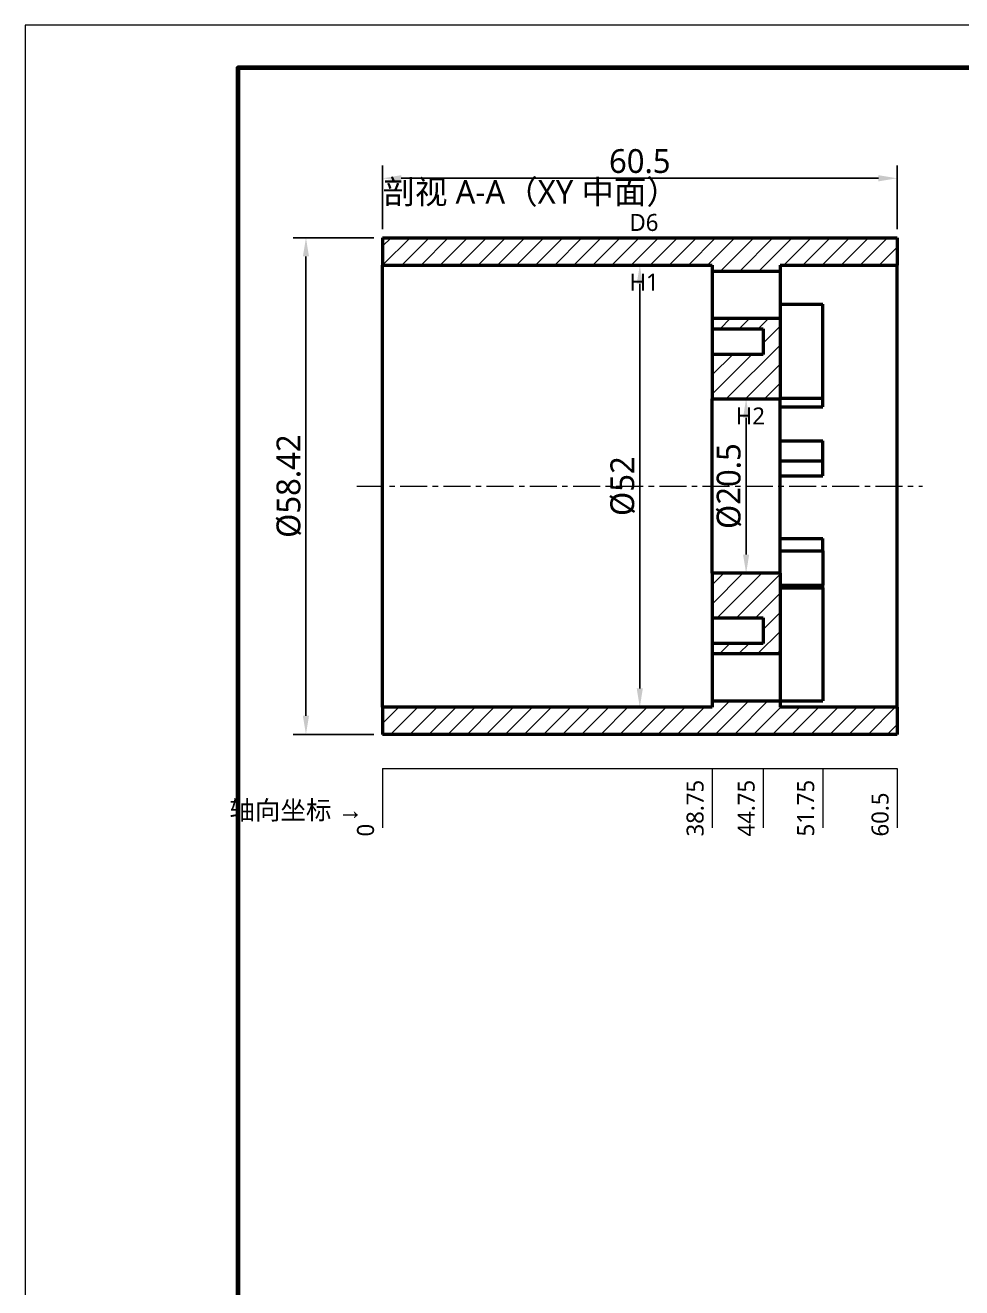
# Model space of a CAD drawing. Header units: millimetres. Extents: x 0 to 420, y 0 to 297.
# Drawn here: x 0 to 110.1, y 148.5 to 297 of the extents above; entities that cross this region are included whole.
import ezdxf

# ---------------------------------------------------------------- set-up
doc = ezdxf.new("R2010")
doc.units = ezdxf.units.MM
doc.linetypes.add('CENTER', pattern=[5.08, 3.175, -0.635, 0.635, -0.635])
for name, color, linetype, lineweight in [('CENTER', 1, 'CENTER', 18), ('DIM', 3, 'CONTINUOUS', 18), ('FRAME', 7, 'CONTINUOUS', 70), ('HATCH', 8, 'CONTINUOUS', 13), ('TEXT', 7, 'CONTINUOUS', 25), ('VISIBLE', 7, 'CONTINUOUS', 50)]:
    doc.layers.add(name, color=color, linetype=linetype, lineweight=lineweight)
doc.styles.add('CJK', font='NotoSansCJK-Regular.ttc')
doc.dimstyles.new('GB', dxfattribs={"dimtxt": 2.8, "dimasz": 2.2, "dimexe": 1.5, "dimexo": 1, "dimgap": 0.6, "dimtad": 1, "dimlfac": 100, "dimzin": 12, "dimdsep": 46, "dimtxsty": 'CJK', "dimcen": 2.5, "dimazin": 3, "dimtfac": 0.5, "dimtmove": 2, "dimatfit": 3})

msp = doc.modelspace()

# ---------------------------------------------------------------- hatches: boundary and pattern name
at = {"layer": 'HATCH'}
h = msp.add_hatch(dxfattribs=at)
h.set_pattern_fill('ANSI31', scale=0.5)
h.paths.add_polyline_path([(102.5, 272), (102.17714, 272), (101.85429, 272), (101.53143, 272), (101.20857, 272), (100.88571, 272), (100.56286, 272), (100.24, 272), (99.91714, 272), (99.59429, 272), (99.27143, 272), (98.94857, 272), (98.62571, 272), (98.30286, 272), (97.98, 272), (97.65714, 272), (97.33429, 272), (97.01143, 272), (96.68857, 272), (96.36571, 272), (96.04286, 272), (95.72, 272), (95.39714, 272), (95.07429, 272), (94.75143, 272), (94.42857, 272), (94.10571, 272), (93.78286, 272), (93.46, 272), (93.13714, 272), (92.81429, 272), (92.49143, 272), (92.16857, 272), (91.84571, 272), (91.52286, 272), (91.2, 272), (90.87714, 272), (90.55429, 272), (90.23143, 272), (89.90857, 272), (89.58571, 272), (89.26286, 272), (88.94, 272), (88.61714, 272), (88.29429, 272), (87.97143, 272), (87.64857, 272), (87.32571, 272), (87.00286, 272), (86.68, 272), (86.35714, 272), (86.03429, 272), (85.71143, 272), (85.38857, 272), (85.06571, 272), (84.74286, 272), (84.42, 272), (84.09714, 272), (83.77429, 272), (83.45143, 272), (83.12857, 272), (82.80571, 272), (82.48286, 272), (82.16, 272), (81.83714, 272), (81.51429, 272), (81.19143, 272), (80.86857, 272), (80.54571, 272), (80.22286, 272), (79.9, 272), (79.57714, 272), (79.25429, 272), (78.93143, 272), (78.60857, 272), (78.28571, 272), (77.96286, 272), (77.64, 272), (77.31714, 272), (76.99429, 272), (76.67143, 272), (76.34857, 272), (76.02571, 272), (75.70286, 272), (75.38, 272), (75.05714, 272), (74.73429, 272), (74.41143, 272), (74.08857, 272), (73.76571, 272), (73.44286, 272), (73.12, 272), (72.79714, 272), (72.47429, 272), (72.15143, 272), (71.82857, 272), (71.50571, 272), (71.18286, 272), (70.86, 272), (70.53714, 272), (70.21429, 272), (69.89143, 272), (69.56857, 272), (69.24571, 272), (68.92286, 272), (68.6, 272), (68.27714, 272), (67.95429, 272), (67.63143, 272), (67.30857, 272), (66.98571, 272), (66.66286, 272), (66.34, 272), (66.01714, 272), (65.69429, 272), (65.37143, 272), (65.04857, 272), (64.72571, 272), (64.40286, 272), (64.08, 272), (63.75714, 272), (63.43429, 272), (63.11143, 272), (62.78857, 272), (62.46571, 272), (62.14286, 272), (61.82, 272), (61.49714, 272), (61.17429, 272), (60.85143, 272), (60.52857, 272), (60.20571, 272), (59.88286, 272), (59.56, 272), (59.23714, 272), (58.91429, 272), (58.59143, 272), (58.26857, 272), (57.94571, 272), (57.62286, 272), (57.3, 272), (56.97714, 272), (56.65429, 272), (56.33143, 272), (56.00857, 272), (55.68571, 272), (55.36286, 272), (55.04, 272), (54.71714, 272), (54.39429, 272), (54.07143, 272), (53.74857, 272), (53.42571, 272), (53.10286, 272), (52.78, 272), (52.45714, 272), (52.13429, 272), (51.81143, 272), (51.48857, 272), (51.16571, 272), (50.84286, 272), (50.52, 272), (50.19714, 272), (49.87429, 272), (49.55143, 272), (49.22857, 272), (48.90571, 272), (48.58286, 272), (48.26, 272), (47.93714, 272), (47.61429, 272), (47.29143, 272), (46.96857, 272), (46.64571, 272), (46.32286, 272), (46, 272), (45.67714, 272), (45.35429, 272), (45.03143, 272), (44.70857, 272), (44.38571, 272), (44.06286, 272), (43.74, 272), (43.41714, 272), (43.09429, 272), (42.77143, 272), (42.44857, 272), (42.12571, 272), (42, 271.80286), (42, 271.48), (42, 271.15714), (42, 270.83429), (42, 270.51143), (42, 270.18857), (42, 269.86571), (42, 269.54286), (42, 269.22), (42, 268.89714), (42.21571, 268.79), (42.53857, 268.79), (42.86143, 268.79), (43.18429, 268.79), (43.50714, 268.79), (43.83, 268.79), (44.15286, 268.79), (44.47571, 268.79), (44.79857, 268.79), (45.12143, 268.79), (45.44429, 268.79), (45.76714, 268.79), (46.09, 268.79), (46.41286, 268.79), (46.73571, 268.79), (47.05857, 268.79), (47.38143, 268.79), (47.70429, 268.79), (48.02714, 268.79), (48.35, 268.79), (48.67286, 268.79), (48.99571, 268.79), (49.31857, 268.79), (49.64143, 268.79), (49.96429, 268.79), (50.28714, 268.79), (50.61, 268.79), (50.93286, 268.79), (51.25571, 268.79), (51.57857, 268.79), (51.90143, 268.79), (52.22429, 268.79), (52.54714, 268.79), (52.87, 268.79), (53.19286, 268.79), (53.51571, 268.79), (53.83857, 268.79), (54.16143, 268.79), (54.48429, 268.79), (54.80714, 268.79), (55.13, 268.79), (55.45286, 268.79), (55.77571, 268.79), (56.09857, 268.79), (56.42143, 268.79), (56.74429, 268.79), (57.06714, 268.79), (57.39, 268.79), (57.71286, 268.79), (58.03571, 268.79), (58.35857, 268.79), (58.68143, 268.79), (59.00429, 268.79), (59.32714, 268.79), (59.65, 268.79), (59.97286, 268.79), (60.29571, 268.79), (60.61857, 268.79), (60.94143, 268.79), (61.26429, 268.79), (61.58714, 268.79), (61.91, 268.79), (62.23286, 268.79), (62.55571, 268.79), (62.87857, 268.79), (63.20143, 268.79), (63.52429, 268.79), (63.84714, 268.79), (64.17, 268.79), (64.49286, 268.79), (64.81571, 268.79), (65.13857, 268.79), (65.46143, 268.79), (65.78429, 268.79), (66.10714, 268.79), (66.43, 268.79), (66.75286, 268.79), (67.07571, 268.79), (67.39857, 268.79), (67.72143, 268.79), (68.04429, 268.79), (68.36714, 268.79), (68.69, 268.79), (69.01286, 268.79), (69.33571, 268.79), (69.65857, 268.79), (69.98143, 268.79), (70.30429, 268.79), (70.62714, 268.79), (70.95, 268.79), (71.27286, 268.79), (71.59571, 268.79), (71.91857, 268.79), (72.24143, 268.79), (72.56429, 268.79), (72.88714, 268.79), (73.21, 268.79), (73.53286, 268.79), (73.85571, 268.79), (74.17857, 268.79), (74.50143, 268.79), (74.82429, 268.79), (75.14714, 268.79), (75.47, 268.79), (75.79286, 268.79), (76.11571, 268.79), (76.43857, 268.79), (76.76143, 268.79), (77.08429, 268.79), (77.40714, 268.79), (77.73, 268.79), (78.05286, 268.79), (78.37571, 268.79), (78.69857, 268.79), (79.02143, 268.79), (79.34429, 268.79), (79.66714, 268.79), (79.99, 268.79), (80.31286, 268.79), (80.63571, 268.79), (80.75, 268.58143), (80.75, 268.25857), (80.90429, 268.09), (81.22714, 268.09), (81.55, 268.09), (81.87286, 268.09), (82.19571, 268.09), (82.51857, 268.09), (82.84143, 268.09), (83.16429, 268.09), (83.48714, 268.09), (83.81, 268.09), (84.13286, 268.09), (84.45571, 268.09), (84.77857, 268.09), (85.10143, 268.09), (85.42429, 268.09), (85.74714, 268.09), (86.07, 268.09), (86.39286, 268.09), (86.71571, 268.09), (87.03857, 268.09), (87.36143, 268.09), (87.68429, 268.09), (88.00714, 268.09), (88.33, 268.09), (88.65286, 268.09), (88.75, 268.31571), (88.75, 268.63857), (88.92143, 268.79), (89.24429, 268.79), (89.56714, 268.79), (89.89, 268.79), (90.21286, 268.79), (90.53571, 268.79), (90.85857, 268.79), (91.18143, 268.79), (91.50429, 268.79), (91.82714, 268.79), (92.15, 268.79), (92.47286, 268.79), (92.79571, 268.79), (93.11857, 268.79), (93.44143, 268.79), (93.76429, 268.79), (94.08714, 268.79), (94.41, 268.79), (94.73286, 268.79), (95.05571, 268.79), (95.37857, 268.79), (95.70143, 268.79), (96.02429, 268.79), (96.34714, 268.79), (96.67, 268.79), (96.99286, 268.79), (97.31571, 268.79), (97.63857, 268.79), (97.96143, 268.79), (98.28429, 268.79), (98.60714, 268.79), (98.93, 268.79), (99.25286, 268.79), (99.57571, 268.79), (99.89857, 268.79), (100.22143, 268.79), (100.54429, 268.79), (100.86714, 268.79), (101.19, 268.79), (101.51286, 268.79), (101.83571, 268.79), (102.15857, 268.79), (102.48143, 268.79), (102.5, 269.09429), (102.5, 269.41714), (102.5, 269.74), (102.5, 270.06286), (102.5, 270.38571), (102.5, 270.70857), (102.5, 271.03143), (102.5, 271.35429), (102.5, 271.67714), (102.5, 272)])
h = msp.add_hatch(dxfattribs=at)
h.set_pattern_fill('ANSI31', scale=0.5)
h.paths.add_polyline_path([(80.75, 262.49), (80.75, 262.18742), (80.75, 261.88484), (80.75, 261.58226), (80.76032, 261.29), (81.0629, 261.29), (81.36548, 261.29), (81.66806, 261.29), (81.97065, 261.29), (82.27323, 261.29), (82.57581, 261.29), (82.87839, 261.29), (83.18097, 261.29), (83.48355, 261.29), (83.78613, 261.29), (84.08871, 261.29), (84.39129, 261.29), (84.69387, 261.29), (84.99645, 261.29), (85.29903, 261.29), (85.60161, 261.29), (85.90419, 261.29), (86.20677, 261.29), (86.50935, 261.29), (86.75, 261.22806), (86.75, 260.92548), (86.75, 260.6229), (86.75, 260.32032), (86.75, 260.01774), (86.75, 259.71516), (86.75, 259.41258), (86.75, 259.11), (86.75, 258.80742), (86.75, 258.50484), (86.66226, 258.29), (86.35968, 258.29), (86.0571, 258.29), (85.75452, 258.29), (85.45194, 258.29), (85.14935, 258.29), (84.84677, 258.29), (84.54419, 258.29), (84.24161, 258.29), (83.93903, 258.29), (83.63645, 258.29), (83.33387, 258.29), (83.03129, 258.29), (82.72871, 258.29), (82.42613, 258.29), (82.12355, 258.29), (81.82097, 258.29), (81.51839, 258.29), (81.21581, 258.29), (80.91323, 258.29), (80.75, 258.15065), (80.75, 257.84806), (80.75, 257.54548), (80.75, 257.2429), (80.75, 256.94032), (80.75, 256.63774), (80.75, 256.33516), (80.75, 256.03258), (80.75, 255.73), (80.75, 255.42742), (80.75, 255.12484), (80.75, 254.82226), (80.75, 254.51968), (80.75, 254.2171), (80.75, 253.91452), (80.75, 253.61194), (80.75, 253.30935), (80.78323, 253.04), (81.08581, 253.04), (81.38839, 253.04), (81.69097, 253.04), (81.99355, 253.04), (82.29613, 253.04), (82.59871, 253.04), (82.90129, 253.04), (83.20387, 253.04), (83.50645, 253.04), (83.80903, 253.04), (84.11161, 253.04), (84.41419, 253.04), (84.71677, 253.04), (85.01935, 253.04), (85.32194, 253.04), (85.62452, 253.04), (85.9271, 253.04), (86.22968, 253.04), (86.53226, 253.04), (86.83484, 253.04), (87.13742, 253.04), (87.44, 253.04), (87.74258, 253.04), (88.04516, 253.04), (88.34774, 253.04), (88.65032, 253.04), (88.75, 253.2429), (88.75, 253.54548), (88.75, 253.84806), (88.75, 254.15065), (88.75, 254.45323), (88.75, 254.75581), (88.75, 255.05839), (88.75, 255.36097), (88.75, 255.66355), (88.75, 255.96613), (88.75, 256.26871), (88.75, 256.57129), (88.75, 256.87387), (88.75, 257.17645), (88.75, 257.47903), (88.75, 257.78161), (88.75, 258.08419), (88.75, 258.38677), (88.75, 258.68935), (88.75, 258.99194), (88.75, 259.29452), (88.75, 259.5971), (88.75, 259.89968), (88.75, 260.20226), (88.75, 260.50484), (88.75, 260.80742), (88.75, 261.11), (88.75, 261.41258), (88.75, 261.71516), (88.75, 262.01774), (88.75, 262.32032), (88.6171, 262.49), (88.31452, 262.49), (88.01194, 262.49), (87.70935, 262.49), (87.40677, 262.49), (87.10419, 262.49), (86.80161, 262.49), (86.49903, 262.49), (86.19645, 262.49), (85.89387, 262.49), (85.59129, 262.49), (85.28871, 262.49), (84.98613, 262.49), (84.68355, 262.49), (84.38097, 262.49), (84.07839, 262.49), (83.77581, 262.49), (83.47323, 262.49), (83.17065, 262.49), (82.86806, 262.49), (82.56548, 262.49), (82.2629, 262.49), (81.96032, 262.49), (81.65774, 262.49), (81.35516, 262.49), (81.05258, 262.49), (80.75, 262.49)])
h = msp.add_hatch(dxfattribs=at)
h.set_pattern_fill('ANSI31', scale=0.5)
h.paths.add_polyline_path([(80.75, 232.54), (80.75, 232.23742), (80.75, 231.93484), (80.75, 231.63226), (80.75, 231.32968), (80.75, 231.0271), (80.75, 230.72452), (80.75, 230.42194), (80.75, 230.11935), (80.75, 229.81677), (80.75, 229.51419), (80.75, 229.21161), (80.75, 228.90903), (80.75, 228.60645), (80.75, 228.30387), (80.75, 228.00129), (80.75, 227.69871), (80.75, 227.39613), (80.94645, 227.29), (81.24903, 227.29), (81.55161, 227.29), (81.85419, 227.29), (82.15677, 227.29), (82.45935, 227.29), (82.76194, 227.29), (83.06452, 227.29), (83.3671, 227.29), (83.66968, 227.29), (83.97226, 227.29), (84.27484, 227.29), (84.57742, 227.29), (84.88, 227.29), (85.18258, 227.29), (85.48516, 227.29), (85.78774, 227.29), (86.09032, 227.29), (86.3929, 227.29), (86.69548, 227.29), (86.75, 227.04194), (86.75, 226.73935), (86.75, 226.43677), (86.75, 226.13419), (86.75, 225.83161), (86.75, 225.52903), (86.75, 225.22645), (86.75, 224.92387), (86.75, 224.62129), (86.75, 224.31871), (86.47613, 224.29), (86.17355, 224.29), (85.87097, 224.29), (85.56839, 224.29), (85.26581, 224.29), (84.96323, 224.29), (84.66065, 224.29), (84.35806, 224.29), (84.05548, 224.29), (83.7529, 224.29), (83.45032, 224.29), (83.14774, 224.29), (82.84516, 224.29), (82.54258, 224.29), (82.24, 224.29), (81.93742, 224.29), (81.63484, 224.29), (81.33226, 224.29), (81.02968, 224.29), (80.75, 224.2671), (80.75, 223.96452), (80.75, 223.66194), (80.75, 223.35935), (80.78323, 223.09), (81.08581, 223.09), (81.38839, 223.09), (81.69097, 223.09), (81.99355, 223.09), (82.29613, 223.09), (82.59871, 223.09), (82.90129, 223.09), (83.20387, 223.09), (83.50645, 223.09), (83.80903, 223.09), (84.11161, 223.09), (84.41419, 223.09), (84.71677, 223.09), (85.01935, 223.09), (85.32194, 223.09), (85.62452, 223.09), (85.9271, 223.09), (86.22968, 223.09), (86.53226, 223.09), (86.83484, 223.09), (87.13742, 223.09), (87.44, 223.09), (87.74258, 223.09), (88.04516, 223.09), (88.34774, 223.09), (88.65032, 223.09), (88.75, 223.2929), (88.75, 223.59548), (88.75, 223.89806), (88.75, 224.20065), (88.75, 224.50323), (88.75, 224.80581), (88.75, 225.10839), (88.75, 225.41097), (88.75, 225.71355), (88.75, 226.01613), (88.75, 226.31871), (88.75, 226.62129), (88.75, 226.92387), (88.75, 227.22645), (88.75, 227.52903), (88.75, 227.83161), (88.75, 228.13419), (88.75, 228.43677), (88.75, 228.73935), (88.75, 229.04194), (88.75, 229.34452), (88.75, 229.6471), (88.75, 229.94968), (88.75, 230.25226), (88.75, 230.55484), (88.75, 230.85742), (88.75, 231.16), (88.75, 231.46258), (88.75, 231.76516), (88.75, 232.06774), (88.75, 232.37032), (88.6171, 232.54), (88.31452, 232.54), (88.01194, 232.54), (87.70935, 232.54), (87.40677, 232.54), (87.10419, 232.54), (86.80161, 232.54), (86.49903, 232.54), (86.19645, 232.54), (85.89387, 232.54), (85.59129, 232.54), (85.28871, 232.54), (84.98613, 232.54), (84.68355, 232.54), (84.38097, 232.54), (84.07839, 232.54), (83.77581, 232.54), (83.47323, 232.54), (83.17065, 232.54), (82.86806, 232.54), (82.56548, 232.54), (82.2629, 232.54), (81.96032, 232.54), (81.65774, 232.54), (81.35516, 232.54), (81.05258, 232.54), (80.75, 232.54)])
h = msp.add_hatch(dxfattribs=at)
h.set_pattern_fill('ANSI31', scale=0.5)
h.paths.add_polyline_path([(42, 213.58), (42.32286, 213.58), (42.64571, 213.58), (42.96857, 213.58), (43.29143, 213.58), (43.61429, 213.58), (43.93714, 213.58), (44.26, 213.58), (44.58286, 213.58), (44.90571, 213.58), (45.22857, 213.58), (45.55143, 213.58), (45.87429, 213.58), (46.19714, 213.58), (46.52, 213.58), (46.84286, 213.58), (47.16571, 213.58), (47.48857, 213.58), (47.81143, 213.58), (48.13429, 213.58), (48.45714, 213.58), (48.78, 213.58), (49.10286, 213.58), (49.42571, 213.58), (49.74857, 213.58), (50.07143, 213.58), (50.39429, 213.58), (50.71714, 213.58), (51.04, 213.58), (51.36286, 213.58), (51.68571, 213.58), (52.00857, 213.58), (52.33143, 213.58), (52.65429, 213.58), (52.97714, 213.58), (53.3, 213.58), (53.62286, 213.58), (53.94571, 213.58), (54.26857, 213.58), (54.59143, 213.58), (54.91429, 213.58), (55.23714, 213.58), (55.56, 213.58), (55.88286, 213.58), (56.20571, 213.58), (56.52857, 213.58), (56.85143, 213.58), (57.17429, 213.58), (57.49714, 213.58), (57.82, 213.58), (58.14286, 213.58), (58.46571, 213.58), (58.78857, 213.58), (59.11143, 213.58), (59.43429, 213.58), (59.75714, 213.58), (60.08, 213.58), (60.40286, 213.58), (60.72571, 213.58), (61.04857, 213.58), (61.37143, 213.58), (61.69429, 213.58), (62.01714, 213.58), (62.34, 213.58), (62.66286, 213.58), (62.98571, 213.58), (63.30857, 213.58), (63.63143, 213.58), (63.95429, 213.58), (64.27714, 213.58), (64.6, 213.58), (64.92286, 213.58), (65.24571, 213.58), (65.56857, 213.58), (65.89143, 213.58), (66.21429, 213.58), (66.53714, 213.58), (66.86, 213.58), (67.18286, 213.58), (67.50571, 213.58), (67.82857, 213.58), (68.15143, 213.58), (68.47429, 213.58), (68.79714, 213.58), (69.12, 213.58), (69.44286, 213.58), (69.76571, 213.58), (70.08857, 213.58), (70.41143, 213.58), (70.73429, 213.58), (71.05714, 213.58), (71.38, 213.58), (71.70286, 213.58), (72.02571, 213.58), (72.34857, 213.58), (72.67143, 213.58), (72.99429, 213.58), (73.31714, 213.58), (73.64, 213.58), (73.96286, 213.58), (74.28571, 213.58), (74.60857, 213.58), (74.93143, 213.58), (75.25429, 213.58), (75.57714, 213.58), (75.9, 213.58), (76.22286, 213.58), (76.54571, 213.58), (76.86857, 213.58), (77.19143, 213.58), (77.51429, 213.58), (77.83714, 213.58), (78.16, 213.58), (78.48286, 213.58), (78.80571, 213.58), (79.12857, 213.58), (79.45143, 213.58), (79.77429, 213.58), (80.09714, 213.58), (80.42, 213.58), (80.74286, 213.58), (81.06571, 213.58), (81.38857, 213.58), (81.71143, 213.58), (82.03429, 213.58), (82.35714, 213.58), (82.68, 213.58), (83.00286, 213.58), (83.32571, 213.58), (83.64857, 213.58), (83.97143, 213.58), (84.29429, 213.58), (84.61714, 213.58), (84.94, 213.58), (85.26286, 213.58), (85.58571, 213.58), (85.90857, 213.58), (86.23143, 213.58), (86.55429, 213.58), (86.87714, 213.58), (87.2, 213.58), (87.52286, 213.58), (87.84571, 213.58), (88.16857, 213.58), (88.49143, 213.58), (88.81429, 213.58), (89.13714, 213.58), (89.46, 213.58), (89.78286, 213.58), (90.10571, 213.58), (90.42857, 213.58), (90.75143, 213.58), (91.07429, 213.58), (91.39714, 213.58), (91.72, 213.58), (92.04286, 213.58), (92.36571, 213.58), (92.68857, 213.58), (93.01143, 213.58), (93.33429, 213.58), (93.65714, 213.58), (93.98, 213.58), (94.30286, 213.58), (94.62571, 213.58), (94.94857, 213.58), (95.27143, 213.58), (95.59429, 213.58), (95.91714, 213.58), (96.24, 213.58), (96.56286, 213.58), (96.88571, 213.58), (97.20857, 213.58), (97.53143, 213.58), (97.85429, 213.58), (98.17714, 213.58), (98.5, 213.58), (98.82286, 213.58), (99.14571, 213.58), (99.46857, 213.58), (99.79143, 213.58), (100.11429, 213.58), (100.43714, 213.58), (100.76, 213.58), (101.08286, 213.58), (101.40571, 213.58), (101.72857, 213.58), (102.05143, 213.58), (102.37429, 213.58), (102.5, 213.77714), (102.5, 214.1), (102.5, 214.42286), (102.5, 214.74571), (102.5, 215.06857), (102.5, 215.39143), (102.5, 215.71429), (102.5, 216.03714), (102.5, 216.36), (102.5, 216.68286), (102.28429, 216.79), (101.96143, 216.79), (101.63857, 216.79), (101.31571, 216.79), (100.99286, 216.79), (100.67, 216.79), (100.34714, 216.79), (100.02429, 216.79), (99.70143, 216.79), (99.37857, 216.79), (99.05571, 216.79), (98.73286, 216.79), (98.41, 216.79), (98.08714, 216.79), (97.76429, 216.79), (97.44143, 216.79), (97.11857, 216.79), (96.79571, 216.79), (96.47286, 216.79), (96.15, 216.79), (95.82714, 216.79), (95.50429, 216.79), (95.18143, 216.79), (94.85857, 216.79), (94.53571, 216.79), (94.21286, 216.79), (93.89, 216.79), (93.56714, 216.79), (93.24429, 216.79), (92.92143, 216.79), (92.59857, 216.79), (92.27571, 216.79), (91.95286, 216.79), (91.63, 216.79), (91.30714, 216.79), (90.98429, 216.79), (90.66143, 216.79), (90.33857, 216.79), (90.01571, 216.79), (89.69286, 216.79), (89.37, 216.79), (89.04714, 216.79), (88.75, 216.81571), (88.75, 217.13857), (88.75, 217.46143), (88.45571, 217.49), (88.13286, 217.49), (87.81, 217.49), (87.48714, 217.49), (87.16429, 217.49), (86.84143, 217.49), (86.51857, 217.49), (86.19571, 217.49), (85.87286, 217.49), (85.55, 217.49), (85.22714, 217.49), (84.90429, 217.49), (84.58143, 217.49), (84.25857, 217.49), (83.93571, 217.49), (83.61286, 217.49), (83.29, 217.49), (82.96714, 217.49), (82.64429, 217.49), (82.32143, 217.49), (81.99857, 217.49), (81.67571, 217.49), (81.35286, 217.49), (81.03, 217.49), (80.75, 217.44714), (80.75, 217.12429), (80.75, 216.80143), (80.43857, 216.79), (80.11571, 216.79), (79.79286, 216.79), (79.47, 216.79), (79.14714, 216.79), (78.82429, 216.79), (78.50143, 216.79), (78.17857, 216.79), (77.85571, 216.79), (77.53286, 216.79), (77.21, 216.79), (76.88714, 216.79), (76.56429, 216.79), (76.24143, 216.79), (75.91857, 216.79), (75.59571, 216.79), (75.27286, 216.79), (74.95, 216.79), (74.62714, 216.79), (74.30429, 216.79), (73.98143, 216.79), (73.65857, 216.79), (73.33571, 216.79), (73.01286, 216.79), (72.69, 216.79), (72.36714, 216.79), (72.04429, 216.79), (71.72143, 216.79), (71.39857, 216.79), (71.07571, 216.79), (70.75286, 216.79), (70.43, 216.79), (70.10714, 216.79), (69.78429, 216.79), (69.46143, 216.79), (69.13857, 216.79), (68.81571, 216.79), (68.49286, 216.79), (68.17, 216.79), (67.84714, 216.79), (67.52429, 216.79), (67.20143, 216.79), (66.87857, 216.79), (66.55571, 216.79), (66.23286, 216.79), (65.91, 216.79), (65.58714, 216.79), (65.26429, 216.79), (64.94143, 216.79), (64.61857, 216.79), (64.29571, 216.79), (63.97286, 216.79), (63.65, 216.79), (63.32714, 216.79), (63.00429, 216.79), (62.68143, 216.79), (62.35857, 216.79), (62.03571, 216.79), (61.71286, 216.79), (61.39, 216.79), (61.06714, 216.79), (60.74429, 216.79), (60.42143, 216.79), (60.09857, 216.79), (59.77571, 216.79), (59.45286, 216.79), (59.13, 216.79), (58.80714, 216.79), (58.48429, 216.79), (58.16143, 216.79), (57.83857, 216.79), (57.51571, 216.79), (57.19286, 216.79), (56.87, 216.79), (56.54714, 216.79), (56.22429, 216.79), (55.90143, 216.79), (55.57857, 216.79), (55.25571, 216.79), (54.93286, 216.79), (54.61, 216.79), (54.28714, 216.79), (53.96429, 216.79), (53.64143, 216.79), (53.31857, 216.79), (52.99571, 216.79), (52.67286, 216.79), (52.35, 216.79), (52.02714, 216.79), (51.70429, 216.79), (51.38143, 216.79), (51.05857, 216.79), (50.73571, 216.79), (50.41286, 216.79), (50.09, 216.79), (49.76714, 216.79), (49.44429, 216.79), (49.12143, 216.79), (48.79857, 216.79), (48.47571, 216.79), (48.15286, 216.79), (47.83, 216.79), (47.50714, 216.79), (47.18429, 216.79), (46.86143, 216.79), (46.53857, 216.79), (46.21571, 216.79), (45.89286, 216.79), (45.57, 216.79), (45.24714, 216.79), (44.92429, 216.79), (44.60143, 216.79), (44.27857, 216.79), (43.95571, 216.79), (43.63286, 216.79), (43.31, 216.79), (42.98714, 216.79), (42.66429, 216.79), (42.34143, 216.79), (42.01857, 216.79), (42, 216.48571), (42, 216.16286), (42, 215.84), (42, 215.51714), (42, 215.19429), (42, 214.87143), (42, 214.54857), (42, 214.22571), (42, 213.90286), (42, 213.58)])

# ---------------------------------------------------------------- linework, layer by layer
at = {"layer": 'CENTER'}
msp.add_line((39, 242.79), (105.5, 242.79), dxfattribs=at)
at = {"layer": 'DIM'}
for p, q in [((42, 209.58), (42, 202.58)), ((42, 209.58), (102.5, 209.58)), ((80.75, 209.58), (80.75, 202.58)), ((86.75, 209.58), (86.75, 202.58)), ((93.75, 209.58), (93.75, 202.58)), ((102.5, 209.58), (102.5, 202.58))]:
    msp.add_line(p, q, dxfattribs=at)
at = {"layer": 'FRAME', "lineweight": 18}
msp.add_lwpolyline([(0, 0), (420, 0), (420, 297), (0, 297)], close=True, dxfattribs=at)
at = {"layer": 'FRAME'}
msp.add_lwpolyline([(25, 5), (415, 5), (415, 292), (25, 292)], close=True, dxfattribs=at)
at = {"layer": 'VISIBLE'}
for points in [[(42, 272), (102.5, 272)], [(42, 272), (42, 268.79)], [(102.5, 272), (102.5, 268.79)], [(42, 268.79), (80.75, 268.79)], [(42, 216.79), (42, 217.44187), (42, 219.36481), (42, 222.46238), (42, 226.57927), (42, 231.50902), (42, 237.00446), (42, 242.79), (42, 248.57554), (42, 254.07098), (42, 259.00073), (42, 263.11762), (42, 266.21519), (42, 268.13813), (42, 268.79)], [(80.75, 268.79), (80.75, 268.09)], [(88.75, 268.79), (102.5, 268.79)], [(88.75, 268.79), (88.75, 268.09)], [(102.5, 216.79), (102.5, 217.44187), (102.5, 219.36481), (102.5, 222.46238), (102.5, 226.57927), (102.5, 231.50902), (102.5, 237.00446), (102.5, 242.79), (102.5, 248.57554), (102.5, 254.07098), (102.5, 259.00073), (102.5, 263.11762), (102.5, 266.21519), (102.5, 268.13813), (102.5, 268.79)], [(80.75, 268.09), (88.75, 268.09)], [(80.75, 268.09), (80.75, 268.0198), (80.75, 267.81271), (80.75, 267.47913), (80.75, 267.03577), (80.75, 266.50487), (80.75, 265.91306), (80.75, 265.29), (80.75, 264.66694), (80.75, 264.07513), (80.75, 263.54423), (80.75, 263.10087), (80.75, 262.76729), (80.75, 262.5602), (80.75, 262.49)], [(88.75, 268.09), (88.75, 268.0198), (88.75, 267.81271), (88.75, 267.47913), (88.75, 267.03577), (88.75, 266.50487), (88.75, 265.91306), (88.75, 265.29), (88.75, 264.66694), (88.75, 264.07513), (88.75, 263.54423), (88.75, 263.10087), (88.75, 262.76729), (88.75, 262.5602), (88.75, 262.49)], [(88.75, 264.1946), (93.75, 264.1946)], [(93.75, 253.13604), (93.75, 264.1946)], [(88.75, 262.49), (80.75, 262.49)], [(80.75, 262.49), (80.75, 261.29)], [(88.75, 262.49), (88.75, 253.04)], [(80.75, 261.29), (80.75, 261.25239), (80.75, 261.14145), (80.75, 260.96275), (80.75, 260.72523), (80.75, 260.44083), (80.75, 260.12378), (80.75, 259.79), (80.75, 259.45622), (80.75, 259.13917), (80.75, 258.85477), (80.75, 258.61725), (80.75, 258.43855), (80.75, 258.32761), (80.75, 258.29)], [(80.75, 261.29), (86.75, 261.29)], [(86.75, 261.29), (86.75, 258.29)], [(80.75, 258.29), (80.75, 253.04)], [(86.75, 258.29), (80.75, 258.29)], [(80.75, 232.54), (80.75, 232.79699), (80.75, 233.55507), (80.75, 234.77623), (80.75, 236.39923), (80.75, 238.34269), (80.75, 240.50916), (80.75, 242.79), (80.75, 245.07084), (80.75, 247.23731), (80.75, 249.18077), (80.75, 250.80377), (80.75, 252.02493), (80.75, 252.78301), (80.75, 253.04)], [(80.75, 253.04), (88.75, 253.04)], [(88.75, 253.13604), (93.75, 253.13604)], [(88.75, 232.54), (88.75, 232.79699), (88.75, 233.55507), (88.75, 234.77623), (88.75, 236.39923), (88.75, 238.34269), (88.75, 240.50916), (88.75, 242.79), (88.75, 245.07084), (88.75, 247.23731), (88.75, 249.18077), (88.75, 250.80377), (88.75, 252.02493), (88.75, 252.78301), (88.75, 253.04)], [(93.75, 252.10361), (93.75, 253.13604)], [(88.75, 252.10361), (93.75, 252.10361)], [(88.75, 248.10436), (93.75, 248.10436)], [(93.75, 245.76011), (93.75, 248.10436)], [(88.75, 245.76011), (93.75, 245.76011)], [(93.75, 243.98745), (93.75, 245.76011)], [(88.75, 243.98745), (93.75, 243.98745)], [(88.75, 236.64432), (93.75, 236.64432)], [(93.75, 235.16985), (93.75, 236.64432)], [(88.75, 235.16985), (93.75, 235.16985)], [(93.75, 235.16985), (93.75, 231.12859)], [(80.75, 232.54), (80.75, 227.29)], [(88.75, 232.54), (80.75, 232.54)], [(88.75, 232.54), (88.75, 223.09)], [(88.75, 231.12859), (93.75, 231.12859)], [(88.75, 230.81602), (93.75, 230.81602)], [(93.75, 230.81602), (93.75, 231.12859)], [(93.75, 230.81602), (93.75, 217.52112)], [(80.75, 227.29), (80.75, 227.25239), (80.75, 227.14145), (80.75, 226.96275), (80.75, 226.72523), (80.75, 226.44083), (80.75, 226.12378), (80.75, 225.79), (80.75, 225.45622), (80.75, 225.13917), (80.75, 224.85477), (80.75, 224.61725), (80.75, 224.43855), (80.75, 224.32761), (80.75, 224.29)], [(80.75, 227.29), (86.75, 227.29)], [(86.75, 227.29), (86.75, 224.29)], [(80.75, 224.29), (80.75, 223.09)], [(86.75, 224.29), (80.75, 224.29)], [(80.75, 223.09), (80.75, 223.0198), (80.75, 222.81271), (80.75, 222.47913), (80.75, 222.03577), (80.75, 221.50487), (80.75, 220.91306), (80.75, 220.29), (80.75, 219.66694), (80.75, 219.07513), (80.75, 218.54423), (80.75, 218.10087), (80.75, 217.76729), (80.75, 217.5602), (80.75, 217.49)], [(80.75, 223.09), (88.75, 223.09)], [(88.75, 223.09), (88.75, 223.0198), (88.75, 222.81271), (88.75, 222.47913), (88.75, 222.03577), (88.75, 221.50487), (88.75, 220.91306), (88.75, 220.29), (88.75, 219.66694), (88.75, 219.07513), (88.75, 218.54423), (88.75, 218.10087), (88.75, 217.76729), (88.75, 217.5602), (88.75, 217.49)], [(80.75, 217.49), (80.75, 216.79)], [(88.75, 217.49), (80.75, 217.49)], [(88.75, 217.52112), (93.75, 217.52112)], [(88.75, 217.49), (88.75, 216.79)], [(42, 216.79), (42, 213.58)], [(80.75, 216.79), (42, 216.79)], [(102.5, 216.79), (88.75, 216.79)], [(102.5, 216.79), (102.5, 213.58)], [(102.5, 213.58), (42, 213.58)]]:
    msp.add_lwpolyline(points, dxfattribs=at)

# ---------------------------------------------------------------- texts
at = {"layer": 'DIM', "style": 'CJK'}
for s, height, p in [('D6', 2, (71.05, 272.8)), ('H1', 2, (71.05, 265.79)), ('H2', 2, (83.55, 250.04)), ('轴向坐标 →', 2.2, (24, 203.58))]:
    msp.add_text(s, height=height, dxfattribs=at).set_placement(p)
for s, p in [('38.75', (79.75, 201.58)), ('44.75', (85.75, 201.58)), ('51.75', (92.75, 201.58)), ('60.5', (101.5, 201.58)), ('0', (41, 201.58))]:
    msp.add_text(s, height=2, rotation=90, dxfattribs=at).set_placement(p)
at = {"layer": 'TEXT', "style": 'CJK'}
msp.add_text('剖视 A-A（XY 中面）', height=2.8, dxfattribs=at).set_placement((42, 276))

# ---------------------------------------------------------------- dimensions: what is measured, and where the dimension line sits
at = {"layer": 'DIM'}
msp.add_linear_dim(base=(42, 279), p1=(42, 272), p2=(102.5, 272), text='60.5', dimstyle='GB', dxfattribs=at).render()
for base, p1, p2, text in [((33, 213.58), (42, 213.58), (42, 272), 'Ø58.42'), ((72.25, 216.79), (72.25, 216.79), (72.25, 268.79), 'Ø52'), ((84.75, 232.54), (84.75, 232.54), (84.75, 253.04), 'Ø20.5')]:
    msp.add_linear_dim(base=base, p1=p1, p2=p2, angle=90, text=text, dimstyle='GB', dxfattribs=at).render()

doc.saveas('drawing.dxf')
